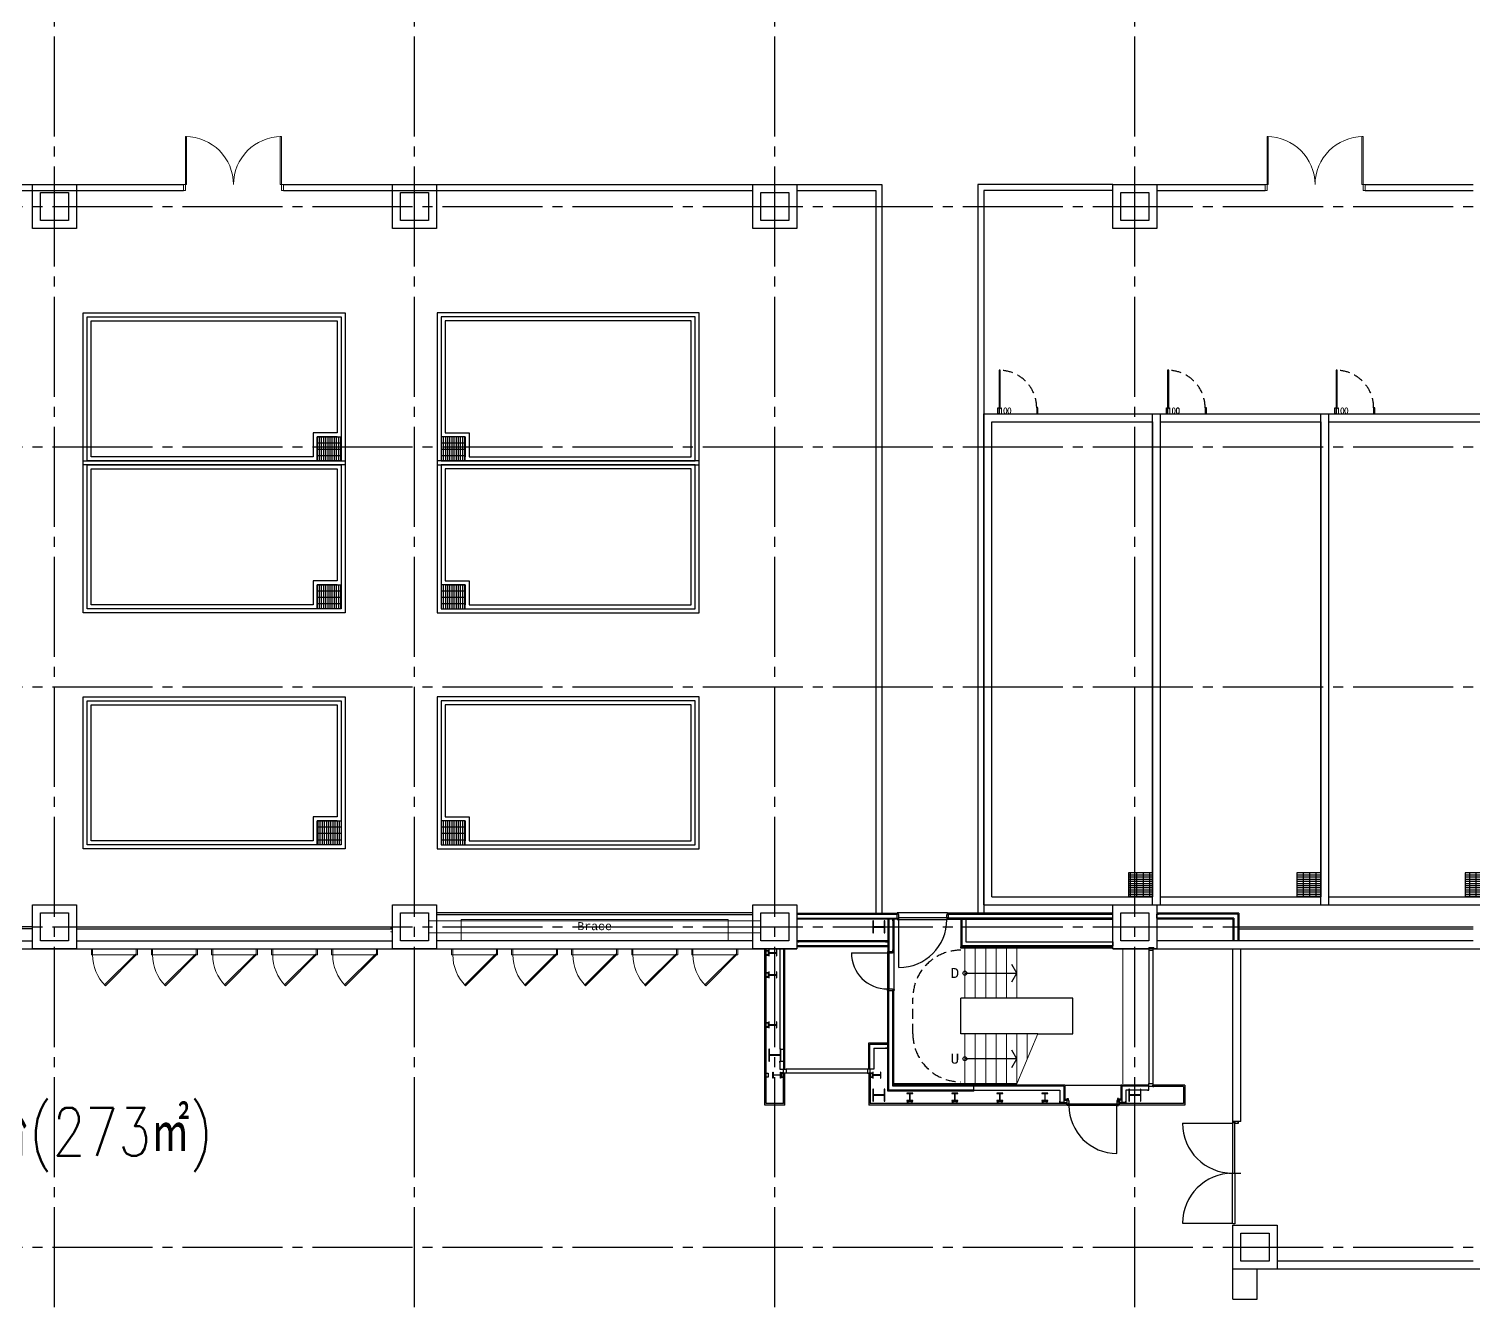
# Model space of a CAD drawing. Header units: millimetres. Extents: x -8103 to 195597, y 6477 to 112111.
# Drawn here: x 17096 to 20705, y 10600 to 13794 of the extents above; entities that cross this region are included whole.
import ezdxf
from ezdxf.enums import TextEntityAlignment as Align

# ---------------------------------------------------------------- set-up
doc = ezdxf.new("R2010")
doc.units = ezdxf.units.MM
doc.header["$LTSCALE"] = 100
for name, pattern in [('X-N-FAB-L10$0$COL-CEN-LIN', [3.25, 2.5, -0.25, 0.25, -0.25]), ('X-N-FAB-L10$0$DE-MMTN-F2-Z-000-P-CHEM-L10_0730$0$HIDDEN', [0.375, 0.25, -0.125]), ('X-N-FAB-L10$0$HIDDEN', [0.375, 0.25, -0.125])]:
    doc.linetypes.add(name, pattern=pattern)
for name, color, linetype in [('0-XREF', 7, 'Continuous'), ('X-N-FAB-L10$0$08', 8, 'Continuous'), ('X-N-FAB-L10$0$12', 8, 'Continuous'), ('X-N-FAB-L10$0$200K新增範圍', 8, 'Continuous'), ('X-N-FAB-L10$0$A-WALL-IN', 8, 'Continuous'), ('X-N-FAB-L10$0$BEAM', 8, 'Continuous'), ('X-N-FAB-L10$0$BLOCK', 8, 'Continuous'), ('X-N-FAB-L10$0$CCL', 8, 'X-N-FAB-L10$0$COL-CEN-LIN'), ('X-N-FAB-L10$0$COL', 8, 'Continuous'), ('X-N-FAB-L10$0$COL-S', 8, 'Continuous'), ('X-N-FAB-L10$0$DE-MMTN-F2-Z-000-P-CHEM-L10_0730$0$DOOR', 8, 'Continuous'), ('X-N-FAB-L10$0$DE-MMTN-F2-Z-000-P-CHEM-L10_0730$0$WCCS EQ', 8, 'Continuous'), ('X-N-FAB-L10$0$DOOR', 8, 'Continuous'), ('X-N-FAB-L10$0$HID', 8, 'X-N-FAB-L10$0$HIDDEN'), ('X-N-FAB-L10$0$HR', 8, 'Continuous'), ('X-N-FAB-L10$0$TXT-CODE', 8, 'Continuous'), ('X-N-FAB-L10$0$WALL-P', 8, 'Continuous'), ('X-N-FAB-L10$0$WALL-RC', 8, 'Continuous')]:
    doc.layers.add(name, color=color, linetype=linetype)
doc.layers.add('X-N-FAB-L10$0$ARC', color=8, linetype='Continuous', lineweight=0)
doc.layers.add('X-N-FAB-L10$0$DE-MMTN-F2-Z-000-P-CHEM-L10_0730$0$0', color=8, linetype='Continuous', lineweight=0)
doc.styles.add('X-N-FAB-L10$0$ATS', font='monotxt.shx', dxfattribs={"bigfont": 'BIGFONT.shx'})
doc.styles.add('X-N-FAB-L10$0$CHINA', font='simplex.shx', dxfattribs={"width": 0.75, "bigfont": 'chineset.shx'})
doc.styles.add('X-N-FAB-L10$0$DE-MMTN-F2-Z-000-P-CHEM-L10_0730$0$CHINA', font='simplex.shx', dxfattribs={"width": 0.75})
doc.dimstyles.new('X-N-FAB-L10$0$DE-MMTN-F2-Z-000-P-CHEM-L10_0730$0$0-Defpoint', dxfattribs={"dimtxt": 15, "dimasz": 0.5, "dimexe": 0.5, "dimexo": 0.5, "dimgap": 0.5, "dimtad": 1, "dimdsep": 46, "dimtxsty": 'X-N-FAB-L10$0$DE-MMTN-F2-Z-000-P-CHEM-L10_0730$0$CHINA', "dimblk": 'X-N-FAB-L10$0$DE-MMTN-F2-Z-000-P-CHEM-L10_0730$0$_None', "dimcen": 10, "dimclrd": 256, "dimclre": 256, "dimclrt": 256, "dimadec": 0, "dimazin": 0, "dimtfac": 1, "dimtix": 1, "dimtmove": 2, "dimatfit": 3, "dimldrblk": 'X-N-FAB-L10$0$DE-MMTN-F2-Z-000-P-CHEM-L10_0730$0$_None', "dimfxl": 0.5, "dimtolj": 1, "dimtzin": 0, "dimarcsym": 0})

# ---------------------------------------------------------------- blocks, each defined once
blk = doc.blocks.new('*U87')
at = {"layer": 'X-N-FAB-L10$0$COL', "ltscale": 0.1}
blk.add_lwpolyline([(0, 0), (110, 0), (110, -110), (0, -110)], close=True, dxfattribs=at)
blk = doc.blocks.new('X-N-FAB-L10$0$A$C467ba2ca')
at = {"layer": 'X-N-FAB-L10$0$CCL'}
for p, q in [((-9850, 0), (-9850, 9160)), ((-8950, 0), (-8950, 9160)), ((-8050, 0), (-8050, 9160)), ((-7150, 0), (-7150, 9160)), ((-27730, 2750), (360, 2750)), ((-27730, 2150), (360, 2150)), ((-27730, 1550), (360, 1550)), ((-27730, 950), (360, 950)), ((-27730, 150), (360, 150))]:
    blk.add_line(p, q, dxfattribs=at)
at = {"layer": 'X-N-FAB-L10$0$COL-S'}
for points in [[(-9885, 2785), (-9815, 2785), (-9815, 2715), (-9885, 2715)], [(-8985, 2785), (-8915, 2785), (-8915, 2715), (-8985, 2715)], [(-8085, 2785), (-8015, 2785), (-8015, 2715), (-8085, 2715)], [(-7185, 2785), (-7115, 2785), (-7115, 2715), (-7185, 2715)], [(-9885, 985), (-9815, 985), (-9815, 915), (-9885, 915)], [(-8985, 985), (-8915, 985), (-8915, 915), (-8985, 915)], [(-8085, 985), (-8015, 985), (-8015, 915), (-8085, 915)], [(-7185, 985), (-7115, 985), (-7115, 915), (-7185, 915)], [(-6885, 185), (-6815, 185), (-6815, 115), (-6885, 115)]]:
    blk.add_lwpolyline(points, close=True, dxfattribs=at)
at = {"layer": 'X-N-FAB-L10$0$BEAM'}
for p in [(-9905, 2805), (-9005, 2805), (-8105, 2805), (-7205, 2805), (-9905, 1005), (-9005, 1005), (-8105, 1005), (-7205, 1005), (-6905, 205)]:
    blk.add_blockref('*U87', p, dxfattribs=at)
blk = doc.blocks.new('X-N-FAB-L10$0$A$C5b9bb6f0')
at = {"layer": 'X-N-FAB-L10$0$12'}
for p, q in [((22104.1, 2598.5), (22234.1, 2598.5)), ((22234.1, 2384.5), (22104.1, 2384.5))]:
    blk.add_line(p, q, dxfattribs=at)
for points in [[(22221.6, 2576.9), (22234.1, 2598.5), (22221.6, 2620.2)], [(22221.6, 2362.9), (22234.1, 2384.5), (22221.6, 2406.2)]]:
    blk.add_lwpolyline(points, dxfattribs=at)
for centre in [(22104.1, 2598.5), (22104.1, 2384.5)]:
    blk.add_circle(centre, 5, dxfattribs=at)
at = {"layer": 'X-N-FAB-L10$0$ARC'}
for p, q in [((22104.1, 2536), (22104.1, 2661)), ((22130.1, 2536), (22130.1, 2661)), ((22156.1, 2536), (22156.1, 2661)), ((22182.1, 2536), (22182.1, 2661)), ((22208.1, 2536), (22208.1, 2661)), ((22234.1, 2536), (22234.1, 2661)), ((22499.1, 2322), (22499.1, 2661)), ((22574.1, 2659), (22574.1, 2662.5)), ((22576.1, 2659), (22576.1, 2662.5)), ((22104.1, 2447), (22104.1, 2322)), ((22130.1, 2447), (22130.1, 2322)), ((22156.1, 2447), (22156.1, 2322)), ((22182.1, 2447), (22182.1, 2322)), ((22208.1, 2447), (22208.1, 2322)), ((22234.1, 2322), (22286.1, 2447)), ((22234.1, 2447), (22234.1, 2322)), ((22260.1, 2447), (22260.1, 2384.5)), ((22358.6, 2269), (22358.6, 2272.5))]:
    blk.add_line(p, q, dxfattribs=at)
for points in [[(21688.1, 2745.1), (21688.1, 2746.1), (21684.1, 2746.1), (21684.1, 2736.1), (21688.1, 2736.1), (21688.1, 2737.1)], [(20670.1, 2702.8), (20670.1, 2701.8), (20674.1, 2701.8), (20674.1, 2711.8), (20670.1, 2711.8), (20670.1, 2710.8)], [(21512.6, 2679), (21512.6, 2732.5), (20845.6, 2732.5), (20845.6, 2679)], [(21688.1, 2675.5), (21688.1, 2676.5), (21684.1, 2676.5), (21684.1, 2666.5), (21688.1, 2666.5), (21688.1, 2667.5)], [(22777.6, 2683), (22776.6, 2683), (22776.6, 2679), (22786.6, 2679), (22786.6, 2683), (22785.6, 2683)], [(22576.1, 2660.5), (22574.1, 2662.5), (22576.1, 2662.5), (22576.1, 2660.5), (22574.1, 2660.5), (22574.1, 2662.5)]]:
    blk.add_lwpolyline(points, dxfattribs=at)
for points in [[(20764.1, 2699), (21594.1, 2699), (21594.1, 2729), (20764.1, 2729)], [(22564.1, 2655.5), (22574.1, 2655.5), (22574.1, 2662.5), (22564.1, 2662.5)]]:
    blk.add_lwpolyline(points, close=True, dxfattribs=at)
blk.add_lwpolyline([(22576.1, 2659), (22576.1, 2660.5), (22574.1, 2660.5), (22574.1, 2659, -0.294457)], format="xyb", close=True, dxfattribs=at)
at = {"layer": 'X-N-FAB-L10$0$DOOR'}
for p, q in [((22060.6, 2749.6), (21937.6, 2749.6)), ((21939.1, 2612.6), (21939.1, 2732.6)), ((21820.6, 2649), (21910.6, 2649)), ((21927.6, 2557.5), (21927.6, 2650.5)), ((22354.1, 2319), (22494.1, 2319)), ((22358.6, 2284), (22358.6, 2269)), ((22484.1, 2148), (22484.1, 2268))]:
    blk.add_line(p, q, dxfattribs=at)
for points in [[(21935.1, 2748.6), (21935.1, 2747.4), (21934.1, 2747.4), (21934.1, 2748.6, 0.780046)], [(22063.1, 2748.6), (22063.1, 2747.4), (22064.1, 2747.4), (22064.1, 2748.6, -0.780046)], [(22360.1, 2269), (22360.1, 2270.5), (22358.6, 2270.5), (22358.6, 2269, -0.433794)]]:
    blk.add_lwpolyline(points, format="xyb", close=True, dxfattribs=at)
for points in [[(21935.1, 2735.1), (21935.1, 2732.6), (21937.6, 2732.6), (21937.6, 2737.1), (21939.1, 2737.1), (21939.1, 2745.1), (21937.6, 2745.1), (21937.6, 2749.6), (21935.1, 2749.6), (21935.1, 2747.1)], [(22063.1, 2735.1), (22063.1, 2732.6), (22060.6, 2732.6), (22060.6, 2737.1), (22059.1, 2737.1), (22059.1, 2745.1), (22060.6, 2745.1), (22060.6, 2749.6), (22063.1, 2749.6), (22063.1, 2747.1)], [(21913.1, 2653), (21910.6, 2653), (21910.6, 2650.5), (21915.1, 2650.5), (21915.1, 2649), (21923.1, 2649), (21923.1, 2650.5), (21927.6, 2650.5), (21927.6, 2653), (21925.1, 2653)], [(21913.1, 2555), (21910.6, 2555), (21910.6, 2557.5), (21915.1, 2557.5), (21915.1, 2559), (21923.1, 2559), (21923.1, 2557.5), (21927.6, 2557.5), (21927.6, 2555), (21925.1, 2555)], [(22360.1, 2282.5), (22360.1, 2285), (22362.6, 2285), (22362.6, 2280.5), (22364.1, 2280.5), (22364.1, 2272.5), (22362.6, 2272.5), (22362.6, 2268), (22360.1, 2268), (22360.1, 2270.5)], [(22488.1, 2282.5), (22488.1, 2285), (22485.6, 2285), (22485.6, 2280.5), (22484.1, 2280.5), (22484.1, 2272.5), (22485.6, 2272.5), (22485.6, 2268), (22488.1, 2268), (22488.1, 2270.5)], [(22360.1, 2270.5), (22358.6, 2272.5), (22360.1, 2272.5), (22360.1, 2270.5), (22358.6, 2270.5), (22358.6, 2272.5)]]:
    blk.add_lwpolyline(points, dxfattribs=at)
for points in [[(21938.1, 2732.6), (22060.1, 2732.6), (22060.1, 2736.6), (21938.1, 2736.6)], [(21910.6, 2650), (21910.6, 2558), (21914.6, 2558), (21914.6, 2650)], [(22485.1, 2268), (22363.1, 2268), (22363.1, 2272), (22485.1, 2272)]]:
    blk.add_lwpolyline(points, close=True, dxfattribs=at)
for centre, radius, start, end in [((21939.1, 2732.6), 120, 270, 0), ((21910.6, 2649), 90, 180, 270), ((22484.1, 2268), 120, 180, 270)]:
    blk.add_arc(centre, radius, start, end, dxfattribs=at)
at = {"layer": 'X-N-FAB-L10$0$HID'}
blk.add_lwpolyline([(22094.1, 2327, -0.414214), (21974.1, 2447), (21974.1, 2536, -0.414214), (22094.1, 2656)], format="xyb", dxfattribs=at)
at = {"layer": 'X-N-FAB-L10$0$HR'}
for p, q in [((22244.1, 2536), (22094.1, 2536)), ((22094.1, 2447), (22094.1, 2536)), ((22374.1, 2536), (22244.1, 2536)), ((22374.1, 2447), (22374.1, 2536)), ((22286.1, 2447), (22094.1, 2447)), ((22286.1, 2447), (22374.1, 2447))]:
    blk.add_line(p, q, dxfattribs=at)
at = {"layer": 'X-N-FAB-L10$0$WALL-P'}
for p, q in [((21574.1, 2749), (20784.1, 2749)), ((21574.1, 2744), (20784.1, 2744)), ((21684.1, 2748.6), (21935.1, 2748.6)), ((21684.1, 2746.1), (21935.1, 2746.1)), ((22474.1, 2748.6), (22063.1, 2748.6)), ((22063.1, 2746.1), (22474.1, 2746.1)), ((22789.1, 2748.6), (22584.1, 2748.6)), ((22786.6, 2746.1), (22584.1, 2746.1)), ((22786.6, 2746.1), (22786.6, 2679)), ((22789.1, 2748.6), (22789.1, 2679)), ((19774.1, 2714), (18984.1, 2714)), ((19774.1, 2709), (18984.1, 2709)), ((19884.1, 2714), (20674.1, 2714)), ((19884.1, 2709), (20674.1, 2709)), ((21684.1, 2736.1), (21935.1, 2736.1)), ((21935.1, 2733.6), (21684.1, 2733.6)), ((21911.6, 2733.6), (21911.6, 2653)), ((21914.1, 2733.6), (21914.1, 2653)), ((21924.1, 2733.6), (21924.1, 2653)), ((21926.6, 2733.6), (21926.6, 2653)), ((22474.1, 2736.1), (22063.1, 2736.1)), ((22063.1, 2733.6), (22474.1, 2733.6)), ((22094.1, 2733.6), (22094.1, 2664)), ((22096.6, 2733.6), (22096.6, 2666.5)), ((22106.6, 2733.6), (22106.6, 2676.5)), ((22776.6, 2736.1), (22584.1, 2736.1)), ((22774.1, 2733.6), (22584.1, 2733.6)), ((22774.1, 2733.6), (22774.1, 2679)), ((22776.6, 2736.1), (22776.6, 2679)), ((22789.1, 2714), (23374.1, 2714)), ((22789.1, 2709), (23374.1, 2709)), ((21911.6, 2679), (21684.1, 2679)), ((21911.6, 2676.5), (21684.1, 2676.5)), ((22106.6, 2676.5), (22474.1, 2676.5)), ((21604.1, 2269), (21604.1, 2659)), ((21607.6, 2272.5), (21607.6, 2659)), ((21641.6, 2659), (21641.6, 2409)), ((21651.6, 2359), (21651.6, 2659)), ((21654.1, 2359), (21654.1, 2659)), ((21911.6, 2666.5), (21684.1, 2666.5)), ((21911.6, 2664), (21684.1, 2664)), ((22474.1, 2664), (22094.1, 2664)), ((22094.1, 2661), (22094.1, 2664)), ((22474.1, 2661), (22094.1, 2661)), ((22474.1, 2666.5), (22096.6, 2666.5)), ((22564.1, 2660.5), (22564.1, 2322.5)), ((22574.1, 2660.5), (22574.1, 2322.5)), ((21911.6, 2304), (21911.6, 2555)), ((21914.1, 2306.5), (21914.1, 2555)), ((21924.1, 2316.5), (21924.1, 2555)), ((21926.6, 2319), (21926.6, 2555)), ((21864.1, 2424), (21911.6, 2424)), ((21864.1, 2359), (21864.1, 2424)), ((21866.6, 2421.5), (21911.6, 2421.5)), ((21866.6, 2359), (21866.6, 2421.5)), ((21876.6, 2411.5), (21911.6, 2411.5)), ((21876.6, 2411.5), (21876.6, 2359)), ((21641.6, 2379), (21641.6, 2359)), ((21654.1, 2349), (21650.6, 2349)), ((21654.1, 2347), (21650.6, 2347)), ((21650.6, 2272.5), (21650.6, 2347)), ((21654.1, 2269), (21654.1, 2347)), ((21860.6, 2359), (21657.6, 2359)), ((21860.6, 2349), (21657.6, 2349)), ((21864.1, 2349), (21867.6, 2349)), ((21864.1, 2347), (21864.1, 2269)), ((21864.1, 2347), (21867.6, 2347)), ((21867.6, 2347), (21867.6, 2272.5)), ((22351.6, 2316.5), (21924.1, 2316.5)), ((22234.1, 2322), (21926.6, 2322)), ((22354.1, 2319), (21926.6, 2319)), ((22126.6, 2304), (22126.6, 2319)), ((22351.6, 2316.5), (22351.6, 2275)), ((22354.1, 2319), (22354.1, 2284)), ((22564.1, 2319), (22494.1, 2319)), ((22494.1, 2319), (22494.1, 2284)), ((22564.1, 2316.5), (22496.6, 2316.5)), ((22496.6, 2316.5), (22496.6, 2275)), ((22574.1, 2319), (22574.1, 2315.5)), ((22576.1, 2319), (22576.1, 2315.5)), ((22654.1, 2319), (22576.1, 2319)), ((22650.6, 2315.5), (22576.1, 2315.5)), ((22650.6, 2315.5), (22650.6, 2272.5)), ((22654.1, 2319), (22654.1, 2269)), ((22126.6, 2304), (21911.6, 2304)), ((22126.6, 2306.5), (21914.1, 2306.5)), ((22126.6, 2306.5), (22341.6, 2306.5)), ((22341.6, 2306.5), (22341.6, 2275)), ((22341.6, 2275), (22360.1, 2275)), ((22351.6, 2281.5), (22360.1, 2281.5)), ((22354.1, 2284), (22354.1, 2306)), ((22354.1, 2284), (22358.6, 2284)), ((22354.1, 2284), (22360.1, 2284)), ((22494.1, 2284), (22488.1, 2284)), ((22496.6, 2281.5), (22488.1, 2281.5)), ((22506.6, 2275), (22488.1, 2275)), ((22489.6, 2284), (22489.6, 2269)), ((22494.1, 2284), (22489.6, 2284)), ((22564.1, 2306.5), (22506.6, 2306.5)), ((22506.6, 2306.5), (22506.6, 2275)), ((21654.1, 2269), (21604.1, 2269)), ((21650.6, 2272.5), (21607.6, 2272.5)), ((22358.6, 2269), (21864.1, 2269)), ((22358.6, 2272.5), (21867.6, 2272.5)), ((22650.6, 2272.5), (22489.6, 2272.5)), ((22489.6, 2269), (22489.6, 2272.5)), ((22654.1, 2269), (22489.6, 2269))]:
    blk.add_line(p, q, dxfattribs=at)
for points in [[(21931.1, 2737.1), (21931.1, 2736.1), (21935.1, 2736.1), (21935.1, 2746.1), (21931.1, 2746.1), (21931.1, 2745.1)], [(22067.1, 2737.1), (22067.1, 2736.1), (22063.1, 2736.1), (22063.1, 2746.1), (22067.1, 2746.1), (22067.1, 2745.1)], [(22470.1, 2737.1), (22470.1, 2736.1), (22474.1, 2736.1), (22474.1, 2746.1), (22470.1, 2746.1), (22470.1, 2745.1)], [(22588.1, 2737.1), (22588.1, 2736.1), (22584.1, 2736.1), (22584.1, 2746.1), (22588.1, 2746.1), (22588.1, 2745.1)], [(21923.1, 2729.6), (21924.1, 2729.6), (21924.1, 2733.6), (21914.1, 2733.6), (21914.1, 2729.6), (21915.1, 2729.6)], [(22097.6, 2729.6), (22096.6, 2729.6), (22096.6, 2733.6), (22106.6, 2733.6), (22106.6, 2729.6), (22105.6, 2729.6)], [(21907.6, 2675.5), (21907.6, 2676.5), (21911.6, 2676.5), (21911.6, 2666.5), (21907.6, 2666.5), (21907.6, 2667.5)], [(22470.1, 2675.5), (22470.1, 2676.5), (22474.1, 2676.5), (22474.1, 2666.5), (22470.1, 2666.5), (22470.1, 2667.5)], [(21915.1, 2657), (21914.1, 2657), (21914.1, 2653), (21924.1, 2653), (21924.1, 2657), (21923.1, 2657)], [(21915.1, 2551), (21914.1, 2551), (21914.1, 2555), (21924.1, 2555), (21924.1, 2551), (21923.1, 2551)], [(21907.6, 2420.5), (21907.6, 2421.5), (21911.6, 2421.5), (21911.6, 2411.5), (21907.6, 2411.5), (21907.6, 2412.5)], [(21642.6, 2413), (21641.6, 2413), (21641.6, 2409), (21651.6, 2409), (21651.6, 2413), (21650.6, 2413)], [(21642.6, 2375), (21641.6, 2375), (21641.6, 2379), (21651.6, 2379), (21651.6, 2375), (21650.6, 2375)], [(21642.6, 2363), (21641.6, 2363), (21641.6, 2359), (21651.6, 2359), (21651.6, 2363), (21650.6, 2363)], [(21652.6, 2347), (21650.6, 2349), (21650.6, 2347), (21652.6, 2347), (21652.6, 2349), (21650.6, 2349)], [(21865.6, 2347), (21867.6, 2349), (21867.6, 2347), (21865.6, 2347), (21865.6, 2349), (21867.6, 2349)], [(21875.6, 2363), (21876.6, 2363), (21876.6, 2359), (21866.6, 2359), (21866.6, 2363), (21867.6, 2363)], [(22122.6, 2307.5), (22122.6, 2306.5), (22126.6, 2306.5), (22126.6, 2316.5), (22122.6, 2316.5), (22122.6, 2315.5)], [(22560.1, 2307.5), (22560.1, 2306.5), (22564.1, 2306.5), (22564.1, 2316.5), (22560.1, 2316.5), (22560.1, 2315.5)], [(22576.1, 2317.5), (22574.1, 2315.5), (22576.1, 2315.5), (22576.1, 2317.5), (22574.1, 2317.5), (22574.1, 2315.5)], [(22350.6, 2279), (22351.6, 2279), (22351.6, 2275), (22341.6, 2275), (22341.6, 2279), (22342.6, 2279)], [(22356.1, 2276), (22356.1, 2275), (22360.1, 2275), (22360.1, 2281.5), (22356.1, 2281.5), (22356.1, 2280.5)], [(22492.1, 2276), (22492.1, 2275), (22488.1, 2275), (22488.1, 2281.5), (22492.1, 2281.5), (22492.1, 2280.5)], [(22497.6, 2279), (22496.6, 2279), (22496.6, 2275), (22506.6, 2275), (22506.6, 2279), (22505.6, 2279)], [(22488.1, 2270.5), (22489.6, 2272.5), (22488.1, 2272.5), (22488.1, 2270.5), (22489.6, 2270.5), (22489.6, 2272.5)]]:
    blk.add_lwpolyline(points, dxfattribs=at)
for points in [[(21904.1, 2699), (21904.1, 2729), (21902.6, 2729), (21902.6, 2714.5), (21875.6, 2714.5), (21875.6, 2729), (21874.1, 2729), (21874.1, 2699), (21875.6, 2699), (21875.6, 2713.5), (21902.6, 2713.5), (21902.6, 2699)], [(21604.1, 2659), (21604.1, 2657), (21607.6, 2657), (21607.6, 2659)], [(21612.6, 2654), (21612.6, 2644), (21607.6, 2644), (21607.6, 2654)], [(21609.1, 2654.6), (21614.1, 2654.6), (21614.1, 2649.6), (21613.5, 2649.6), (21613.5, 2654), (21609.1, 2654)], [(21609.1, 2643.4), (21614.1, 2643.4), (21614.1, 2648.4), (21613.5, 2648.4), (21613.5, 2644), (21609.1, 2644)], [(21614.1, 2656.5), (21614.1, 2641.5), (21615, 2641.5), (21615, 2648.7), (21633.2, 2648.7), (21633.2, 2641.5), (21634.1, 2641.5), (21634.1, 2656.5), (21633.2, 2656.5), (21633.2, 2649.3), (21615, 2649.3), (21615, 2656.5)], [(21612.6, 2599), (21612.6, 2589), (21607.6, 2589), (21607.6, 2599)], [(21609.1, 2599.6), (21614.1, 2599.6), (21614.1, 2594.6), (21613.5, 2594.6), (21613.5, 2599), (21609.1, 2599)], [(21614.1, 2601.5), (21614.1, 2586.5), (21615, 2586.5), (21615, 2593.7), (21633.2, 2593.7), (21633.2, 2586.5), (21634.1, 2586.5), (21634.1, 2601.5), (21633.2, 2601.5), (21633.2, 2594.3), (21615, 2594.3), (21615, 2601.5)], [(21609.1, 2588.4), (21614.1, 2588.4), (21614.1, 2593.4), (21613.5, 2593.4), (21613.5, 2589), (21609.1, 2589)], [(21612.6, 2474), (21612.6, 2464), (21607.6, 2464), (21607.6, 2474)], [(21609.1, 2474.6), (21614.1, 2474.6), (21614.1, 2469.6), (21613.5, 2469.6), (21613.5, 2474), (21609.1, 2474)], [(21609.1, 2463.4), (21614.1, 2463.4), (21614.1, 2468.4), (21613.5, 2468.4), (21613.5, 2464), (21609.1, 2464)], [(21614.1, 2476.5), (21614.1, 2461.5), (21615, 2461.5), (21615, 2468.7), (21633.2, 2468.7), (21633.2, 2461.5), (21634.1, 2461.5), (21634.1, 2476.5), (21633.2, 2476.5), (21633.2, 2469.3), (21615, 2469.3), (21615, 2476.5)], [(21644.1, 2379), (21644.1, 2409), (21642.6, 2409), (21642.6, 2394.5), (21615.6, 2394.5), (21615.6, 2409), (21614.1, 2409), (21614.1, 2379), (21615.6, 2379), (21615.6, 2393.5), (21642.6, 2393.5), (21642.6, 2379)], [(21612.6, 2349), (21612.6, 2339), (21607.6, 2339), (21607.6, 2349)], [(21644.1, 2351.5), (21644.1, 2336.5), (21643.2, 2336.5), (21643.2, 2343.7), (21625, 2343.7), (21625, 2336.5), (21624.1, 2336.5), (21624.1, 2351.5), (21625, 2351.5), (21625, 2344.3), (21643.2, 2344.3), (21643.2, 2351.5)], [(21649.1, 2349.6), (21644.1, 2349.6), (21644.1, 2344.6), (21644.7, 2344.6), (21644.7, 2349), (21649.1, 2349)], [(21645.6, 2349), (21645.6, 2339), (21650.6, 2339), (21650.6, 2349)], [(21657.6, 2359), (21657.6, 2349), (21650.6, 2349), (21650.6, 2359)], [(21860.6, 2359), (21860.6, 2349), (21867.6, 2349), (21867.6, 2359)], [(21872.6, 2349), (21872.6, 2339), (21867.6, 2339), (21867.6, 2349)], [(21869.1, 2349.6), (21874.1, 2349.6), (21874.1, 2344.6), (21873.5, 2344.6), (21873.5, 2349), (21869.1, 2349)], [(21874.1, 2351.5), (21874.1, 2336.5), (21875, 2336.5), (21875, 2343.7), (21893.2, 2343.7), (21893.2, 2336.5), (21894.1, 2336.5), (21894.1, 2351.5), (21893.2, 2351.5), (21893.2, 2344.3), (21875, 2344.3), (21875, 2351.5)], [(21649.1, 2338.4), (21644.1, 2338.4), (21644.1, 2343.4), (21644.7, 2343.4), (21644.7, 2339), (21649.1, 2339)], [(21869.1, 2338.4), (21874.1, 2338.4), (21874.1, 2343.4), (21873.5, 2343.4), (21873.5, 2339), (21869.1, 2339)], [(22564.1, 2322.5), (22574.1, 2322.5), (22574.1, 2315.5), (22564.1, 2315.5)], [(21904.1, 2279), (21904.1, 2309), (21902.6, 2309), (21902.6, 2294.5), (21875.6, 2294.5), (21875.6, 2309), (21874.1, 2309), (21874.1, 2279), (21875.6, 2279), (21875.6, 2293.5), (21902.6, 2293.5), (21902.6, 2279)], [(21959.1, 2279), (21974.1, 2279), (21974.1, 2279.9), (21966.9, 2279.9), (21966.9, 2298.1), (21974.1, 2298.1), (21974.1, 2299), (21959.1, 2299), (21959.1, 2298.1), (21966.3, 2298.1), (21966.3, 2279.9), (21959.1, 2279.9)], [(21961, 2274), (21961, 2279), (21966, 2279), (21966, 2278.4), (21961.6, 2278.4), (21961.6, 2274)], [(21961.6, 2277.5), (21971.6, 2277.5), (21971.6, 2272.5), (21961.6, 2272.5)], [(21972.2, 2274), (21972.2, 2279), (21967.2, 2279), (21967.2, 2278.4), (21971.6, 2278.4), (21971.6, 2274)], [(22071.6, 2279), (22086.6, 2279), (22086.6, 2279.9), (22079.4, 2279.9), (22079.4, 2298.1), (22086.6, 2298.1), (22086.6, 2299), (22071.6, 2299), (22071.6, 2298.1), (22078.8, 2298.1), (22078.8, 2279.9), (22071.6, 2279.9)], [(22073.5, 2274), (22073.5, 2279), (22078.5, 2279), (22078.5, 2278.4), (22074.1, 2278.4), (22074.1, 2274)], [(22074.1, 2277.5), (22084.1, 2277.5), (22084.1, 2272.5), (22074.1, 2272.5)], [(22084.7, 2274), (22084.7, 2279), (22079.7, 2279), (22079.7, 2278.4), (22084.1, 2278.4), (22084.1, 2274)], [(22184.1, 2279), (22199.1, 2279), (22199.1, 2279.9), (22191.9, 2279.9), (22191.9, 2298.1), (22199.1, 2298.1), (22199.1, 2299), (22184.1, 2299), (22184.1, 2298.1), (22191.3, 2298.1), (22191.3, 2279.9), (22184.1, 2279.9)], [(22186, 2274), (22186, 2279), (22191, 2279), (22191, 2278.4), (22186.6, 2278.4), (22186.6, 2274)], [(22186.6, 2277.5), (22196.6, 2277.5), (22196.6, 2272.5), (22186.6, 2272.5)], [(22197.2, 2274), (22197.2, 2279), (22192.2, 2279), (22192.2, 2278.4), (22196.6, 2278.4), (22196.6, 2274)], [(22296.6, 2279), (22311.6, 2279), (22311.6, 2279.9), (22304.4, 2279.9), (22304.4, 2298.1), (22311.6, 2298.1), (22311.6, 2299), (22296.6, 2299), (22296.6, 2298.1), (22303.8, 2298.1), (22303.8, 2279.9), (22296.6, 2279.9)], [(22298.5, 2274), (22298.5, 2279), (22303.5, 2279), (22303.5, 2278.4), (22299.1, 2278.4), (22299.1, 2274)], [(22299.1, 2277.5), (22309.1, 2277.5), (22309.1, 2272.5), (22299.1, 2272.5)], [(22309.7, 2274), (22309.7, 2279), (22304.7, 2279), (22304.7, 2278.4), (22309.1, 2278.4), (22309.1, 2274)], [(22544.1, 2279), (22544.1, 2309), (22542.6, 2309), (22542.6, 2294.5), (22515.6, 2294.5), (22515.6, 2309), (22514.1, 2309), (22514.1, 2279), (22515.6, 2279), (22515.6, 2293.5), (22542.6, 2293.5), (22542.6, 2279)]]:
    blk.add_lwpolyline(points, close=True, dxfattribs=at)
for points in [[(21654.1, 2347), (21652.6, 2347), (21652.6, 2349), (21654.1, 2349, 0.294457)], [(21864.1, 2347), (21865.6, 2347), (21865.6, 2349), (21864.1, 2349, -0.294457)], [(22576.1, 2319), (22576.1, 2317.5), (22574.1, 2317.5), (22574.1, 2319, 0.294457)], [(22488.1, 2269), (22488.1, 2270.5), (22489.6, 2270.5), (22489.6, 2269, 0.433794)]]:
    blk.add_lwpolyline(points, format="xyb", close=True, dxfattribs=at)
at = {"layer": 'X-N-FAB-L10$0$WALL-RC'}
for p, q in [((18984.1, 2679), (19774.1, 2679)), ((19884.1, 2679), (20674.1, 2679)), ((21574.1, 2679), (20784.1, 2679)), ((23374.1, 2679), (22584.1, 2679)), ((17074.1, 2659), (21684.1, 2659)), ((22474.1, 2659), (25284.1, 2659))]:
    blk.add_line(p, q, dxfattribs=at)
at = {"layer": 'X-N-FAB-L10$0$ARC', "style": 'X-N-FAB-L10$0$ATS'}
for s, height, p in [('Brace', 20, (21179.1, 2716)), ('D', 25, (22079.1, 2599)), ('U', 25, (22079.1, 2385))]:
    blk.add_text(s, height=height, dxfattribs=at).set_placement(p, align=Align.MIDDLE_CENTER)
blk = doc.blocks.new('X-N-FAB-L10$0$DE-MMTN-F2-Z-000-P-CHEM-L10_0730$0$AP6BxFa-10$0$AP6AxFa-10$0$$PDS002515O08VG08C00008C10')
at = {"layer": 'X-N-FAB-L10$0$DE-MMTN-F2-Z-000-P-CHEM-L10_0730$0$0', "color": 0, "linetype": 'Continuous'}
for p, q in [((-22.6, 84.6), (-24.7, 82.5)), ((-24.7, 82.5), (52.4, 5.4)), ((54.5, 7.5), (-22.6, 84.6)), ((-57.5, 7.5), (-54.5, 7.5)), ((-57.5, 7.5), (-57.5, -7.5)), ((-54.5, 7.5), (-54.5, -7.5)), ((54.5, 7.5), (-54.5, 7.5)), ((52.4, 5.4), (54.5, 7.5)), ((57.5, 7.5), (54.5, 7.5)), ((54.5, 7.5), (54.5, -7.5)), ((57.5, 7.5), (57.5, -7.5)), ((-54.5, -7.5), (-57.5, -7.5)), ((-54.5, -7.5), (54.5, -7.5)), ((54.5, -7.5), (57.5, -7.5))]:
    blk.add_line(p, q, dxfattribs=at)
blk.add_arc((54.5, 7.5), 109, 135, 180, dxfattribs=at)
blk = doc.blocks.new('*D153')
at = {"lineweight": -2, "transparency": 16777216}
blk.add_line((0, 0), (100, 0), dxfattribs=at)
at = {"color": 0, "transparency": 16777216}
for p in [(0, 0), (100, 0), (100, 0)]:
    blk.add_point(p, dxfattribs=at)
at = {"transparency": 16777216, "insert": (18.5, 8), "char_height": 15, "attachment_point": 5, "style": 'X-N-FAB-L10$0$DE-MMTN-F2-Z-000-P-CHEM-L10_0730$0$CHINA'}
blk.add_mtext('\\A1;100', dxfattribs=at)
blk = doc.blocks.new('X-N-FAB-L10$0$DE-MMTN-F2-Z-000-P-CHEM-L10_0730$0$_None')
blk = doc.blocks.new('X-N-FAB-L10$0$A$Cf42b12f3')
at = {"layer": 'X-N-FAB-L10$0$DOOR', "lineweight": 0}
for p, q in [((0, 120), (0, 135)), ((0, 135), (5, 135)), ((5, 120), (0, 120)), ((5, 135), (5, 120)), ((5, 0), (5, 120)), ((5, 120), (8, 120)), ((8, 120), (8, 0)), ((242, 120), (242, 0)), ((245, 120), (242, 120)), ((250, 135), (245, 135)), ((245, 135), (245, 120)), ((245, 0), (245, 120)), ((245, 120), (250, 120)), ((250, 120), (250, 135)), ((8, 0), (5, 0)), ((242, 0), (245, 0))]:
    blk.add_line(p, q, dxfattribs=at)
for centre, start, end in [((5, 120), 270, 0), ((245, 120), 180, 270)]:
    blk.add_arc(centre, 120, start, end, dxfattribs=at)
blk = doc.blocks.new('*U152')
at = {"layer": 'X-N-FAB-L10$0$DE-MMTN-F2-Z-000-P-CHEM-L10_0730$0$DOOR', "linetype": 'Continuous'}
for points in [[(3, 15), (6, 15), (6, 108.946), (3, 108.946)], [(3, 0), (0, 0), (0, 15), (3, 15)], [(100, 15), (97, 15), (97, 0), (100, 0)]]:
    blk.add_lwpolyline(points, close=True, dxfattribs=at)
at = {"layer": 'X-N-FAB-L10$0$DE-MMTN-F2-Z-000-P-CHEM-L10_0730$0$DOOR', "linetype": 'X-N-FAB-L10$0$DE-MMTN-F2-Z-000-P-CHEM-L10_0730$0$HIDDEN'}
blk.add_arc((3, 15), 94, 0, 90, dxfattribs=at)
dim = blk.add_linear_dim(base=(100, 0), p1=(0, 0), p2=(100, 0), angle=359.99999, dimstyle='X-N-FAB-L10$0$DE-MMTN-F2-Z-000-P-CHEM-L10_0730$0$0-Defpoint', override={"dimpost": '<>'})
dim.commit()
dim.dimension.update_dxf_attribs({"geometry": '*D153', "text_midpoint": (18.531, 8), "dimtype": 128})
blk = doc.blocks.new('X-N-FAB-L10$0$DE-MMTN-F2-Z-000-P-CHEM-L10_0730$0$Solvent Area')
at = {"layer": 'X-N-FAB-L10$0$08'}
h = blk.add_hatch(dxfattribs=at)
h.set_pattern_fill('SBBRICKS', color=256, scale=2)
h.set_pattern_definition([(0, (361, 3189.5087), (0, 5.333333), []), (90, (361, 3189.509), (-16, 1e-15), [])])
h.paths.add_polyline_path([(361, 20), (421, 20), (421, 80), (361, 80)])
blk.add_lwpolyline([(361, 20), (421, 20), (421, 80), (361, 80)], close=True, dxfattribs=at)
at = {"layer": 'X-N-FAB-L10$0$A-WALL-IN'}
for p, q in [((0, 0), (0, 1227)), ((0, 1227), (441, 1227)), ((421, 0), (421, 1227)), ((441, 0), (441, 1227)), ((20, 20), (20, 1207)), ((20, 1207), (421, 1207)), ((421, 1207), (421, 20)), ((441, 30), (441, 1207)), ((441, 20), (441, 1207)), ((20, 20), (421, 20)), ((0, 0), (441, 0))]:
    blk.add_line(p, q, dxfattribs=at)
at = {"layer": 'X-N-FAB-L10$0$DE-MMTN-F2-Z-000-P-CHEM-L10_0730$0$WCCS EQ'}
for p, q in [((20, 30), (20, 735)), ((441, 30), (441, 735))]:
    blk.add_line(p, q, dxfattribs=at)
at = {"layer": 'X-N-FAB-L10$0$DE-MMTN-F2-Z-000-P-CHEM-L10_0730$0$DOOR'}
blk.add_blockref('*U152', (35, 1227), dxfattribs=at)
blk = doc.blocks.new('X-N-FAB-L10$0$A$C969652c4')
at = {"layer": 'X-N-FAB-L10$0$08'}
h = blk.add_hatch(dxfattribs=at)
h.set_pattern_fill('SBBRICKS', color=256, scale=2, angle=270)
h.set_pattern_definition([(270, (19406.4506, 1400), (5.333333, 6e-08), []), (7e-07, (19406.45, 1400), (-2e-07, 16), [])])
h.paths.add_polyline_path([(15971.5, 1400), (15971.5, 1340), (15911.5, 1340), (15911.5, 1400)])
h = blk.add_hatch(dxfattribs=at)
h.set_pattern_fill('SBBRICKS', color=256, scale=2, angle=270)
h.set_pattern_definition([(270, (19391.0086, 1400), (5.333333, 6e-08), []), (7e-07, (19391.009, 1400), (-2e-07, 16), [])])
h.paths.add_polyline_path([(16221.5, 1400), (16221.5, 1340), (16281.5, 1340), (16281.5, 1400)])
h = blk.add_hatch(dxfattribs=at)
h.set_pattern_fill('SBBRICKS', color=256, scale=2, angle=270)
h.set_pattern_definition([(270, (19406.4506, 1030), (5.333333, 6e-08), []), (7e-07, (19406.45, 1030), (-2e-07, 16), [])])
h.paths.add_polyline_path([(15971.5, 1030), (15971.5, 970), (15911.5, 970), (15911.5, 1030)])
h = blk.add_hatch(dxfattribs=at)
h.set_pattern_fill('SBBRICKS', color=256, scale=2, angle=270)
h.set_pattern_definition([(270, (19391.0086, 1030), (5.333333, 6e-08), []), (7e-07, (19391.009, 1030), (-2e-07, 16), [])])
h.paths.add_polyline_path([(16221.5, 1030), (16221.5, 970), (16281.5, 970), (16281.5, 1030)])
h = blk.add_hatch(dxfattribs=at)
h.set_pattern_fill('SBBRICKS', color=256, scale=2, angle=270)
h.set_pattern_definition([(270, (19371.0086, 440), (5.333333, 6e-08), []), (7e-07, (19371.009, 440), (-2e-07, 16), [])])
h.paths.add_polyline_path([(15971.5, 440), (15971.5, 380), (15911.5, 380), (15911.5, 440)])
h = blk.add_hatch(dxfattribs=at)
h.set_pattern_fill('SBBRICKS', color=256, scale=2, angle=270)
h.set_pattern_definition([(270, (19391.0086, 440), (5.333333, 6e-08), []), (7e-07, (19391.009, 440), (-2e-07, 16), [])])
h.paths.add_polyline_path([(16221.5, 440), (16221.5, 380), (16281.5, 380), (16281.5, 440)])
for p, q in [((15961.5, 1400), (15911.5, 1400)), ((15911.5, 1400), (15911.5, 1350)), ((16281.5, 1400), (16281.5, 1350)), ((15961.5, 1030), (15911.5, 1030)), ((15911.5, 1030), (15911.5, 980)), ((16231.5, 1030), (16281.5, 1030)), ((16281.5, 1030), (16281.5, 980)), ((15961.5, 440), (15911.5, 440)), ((15911.5, 440), (15911.5, 390)), ((16281.5, 440), (16281.5, 390))]:
    blk.add_line(p, q, dxfattribs=at)
for points in [[(15326.5, 1330), (15326.5, 1710), (15981.5, 1710), (15981.5, 1330)], [(15326.5, 1330), (15326.5, 1710), (15981.5, 1710), (15981.5, 1330)], [(15336.5, 1340), (15336.5, 1700), (15971.5, 1700), (15971.5, 1340)], [(15336.5, 1340), (15336.5, 1700), (15971.5, 1700), (15971.5, 1340)], [(16866.5, 1330), (16866.5, 1710), (16211.5, 1710), (16211.5, 1330)], [(16866.5, 1330), (16866.5, 1710), (16211.5, 1710), (16211.5, 1330)], [(16856.5, 1340), (16856.5, 1700), (16221.5, 1700), (16221.5, 1340)], [(16856.5, 1340), (16856.5, 1700), (16221.5, 1700), (16221.5, 1340)], [(15971.5, 1400), (15971.5, 1340), (15911.5, 1340), (15911.5, 1400)], [(16221.5, 1400), (16221.5, 1340), (16281.5, 1340), (16281.5, 1400)], [(15326.5, 960), (15326.5, 1340), (15981.5, 1340), (15981.5, 960)], [(15326.5, 960), (15326.5, 1340), (15981.5, 1340), (15981.5, 960)], [(16866.5, 960), (16866.5, 1340), (16211.5, 1340), (16211.5, 960)], [(16866.5, 960), (16866.5, 1340), (16211.5, 1340), (16211.5, 960)], [(15336.5, 970), (15336.5, 1330), (15971.5, 1330), (15971.5, 970)], [(15336.5, 970), (15336.5, 1330), (15971.5, 1330), (15971.5, 970)], [(16856.5, 970), (16856.5, 1330), (16221.5, 1330), (16221.5, 970)], [(16856.5, 970), (16856.5, 1330), (16221.5, 1330), (16221.5, 970)], [(15971.5, 1030), (15971.5, 970), (15911.5, 970), (15911.5, 1030)], [(16221.5, 1030), (16221.5, 970), (16281.5, 970), (16281.5, 1030)], [(15326.5, 370), (15326.5, 750), (15981.5, 750), (15981.5, 370)], [(15326.5, 370), (15326.5, 750), (15981.5, 750), (15981.5, 370)], [(15336.5, 380), (15336.5, 740), (15971.5, 740), (15971.5, 380)], [(15336.5, 380), (15336.5, 740), (15971.5, 740), (15971.5, 380)], [(16866.5, 370), (16866.5, 750), (16211.5, 750), (16211.5, 370)], [(16866.5, 370), (16866.5, 750), (16211.5, 750), (16211.5, 370)], [(16856.5, 380), (16856.5, 740), (16221.5, 740), (16221.5, 380)], [(16856.5, 380), (16856.5, 740), (16221.5, 740), (16221.5, 380)], [(15971.5, 440), (15971.5, 380), (15911.5, 380), (15911.5, 440)], [(16221.5, 440), (16221.5, 380), (16281.5, 380), (16281.5, 440)]]:
    blk.add_lwpolyline(points, close=True, dxfattribs=at)
for points in [[(15961.5, 1410), (15901.5, 1410), (15901.5, 1350), (15346.5, 1350), (15346.5, 1690), (15961.5, 1690), (15961.5, 1410)], [(16231.5, 1410), (16291.5, 1410), (16291.5, 1350), (16846.5, 1350), (16846.5, 1690), (16231.5, 1690), (16231.5, 1410)], [(15961.5, 1040), (15901.5, 1040), (15901.5, 980), (15346.5, 980), (15346.5, 1320), (15961.5, 1320), (15961.5, 1040)], [(16231.5, 1040), (16291.5, 1040), (16291.5, 980), (16846.5, 980), (16846.5, 1320), (16231.5, 1320), (16231.5, 1040)], [(15961.5, 450), (15901.5, 450), (15901.5, 390), (15346.5, 390), (15346.5, 730), (15961.5, 730), (15961.5, 450)], [(16231.5, 450), (16291.5, 450), (16291.5, 390), (16846.5, 390), (16846.5, 730), (16231.5, 730), (16231.5, 450)]]:
    blk.add_lwpolyline(points, dxfattribs=at)
at = {"layer": 'X-N-FAB-L10$0$A-WALL-IN'}
for points in [[(14930, 2030), (15577.5, 2030)], [(14930, 2030), (15577.5, 2030)], [(15827.5, 2030), (17000, 2030)], [(15827.5, 2030), (17000, 2030)], [(17110, 2030), (17322.5, 2030), (17322.5, 209.6)], [(17110, 2030), (17322.5, 2030), (17322.5, 209.6)], [(17900, 2030), (17562.5, 2030), (17562.5, 209.6)], [(17900, 2030), (17562.5, 2030), (17562.5, 209.6)], [(18010, 2030), (18280, 2030)], [(18530, 2030), (18800, 2030)], [(14930, 2015), (15577.5, 2015)], [(14930, 2015), (15577.5, 2015)], [(15827.5, 2015), (17000, 2015)], [(15827.5, 2015), (17000, 2015)], [(17110, 2015), (17307.5, 2015), (17307.5, 209.6)], [(17110, 2015), (17307.5, 2015), (17307.5, 209.6)], [(17900, 2015), (17577.5, 2015), (17577.5, 209.6)], [(17900, 2015), (17577.5, 2015), (17577.5, 209.6)], [(18010, 2015), (18280, 2015)], [(18530, 2015), (18800, 2015)]]:
    blk.add_lwpolyline(points, dxfattribs=at)
at = {"layer": 'X-N-FAB-L10$0$08'}
for p in [(17577.5, 230), (17998.5, 230), (18419.5, 230)]:
    blk.add_blockref('X-N-FAB-L10$0$DE-MMTN-F2-Z-000-P-CHEM-L10_0730$0$Solvent Area', p, dxfattribs=at)
at = {"layer": 'X-N-FAB-L10$0$08', "xscale": -0.9999999999999942, "rotation": 180.0000050089563}
for p in [(15405, 112.5, 0), (15555, 112.5, 0), (15705, 112.5, 0), (15855, 112.5, 0), (16005, 112.5, 0), (16305, 112.5, 0), (16455, 112.5, 0), (16605, 112.5, 0), (16755, 112.5, 0), (16905, 112.5, 0)]:
    blk.add_blockref('X-N-FAB-L10$0$DE-MMTN-F2-Z-000-P-CHEM-L10_0730$0$AP6BxFa-10$0$AP6AxFa-10$0$$PDS002515O08VG08C00008C10', p, dxfattribs=at)
at = {"layer": 'X-N-FAB-L10$0$200K新增範圍', "xscale": -1, "rotation": 180}
for p in [(15577.5, 2150), (18280, 2150)]:
    blk.add_blockref('X-N-FAB-L10$0$A$Cf42b12f3', p, dxfattribs=at)
blk = doc.blocks.new('X-N-FAB-L10')
at = {"layer": 'X-N-FAB-L10$0$08'}
blk.add_line((20125, 11064), (20105, 11064), dxfattribs=at)
blk.add_lwpolyline([(20106.5, 11064), (20104, 11064), (20104, 11061.5), (20110.5, 11061.5), (20110.5, 11059.5), (20119, 11059.5), (20119, 11062), (20116.5, 11062)], dxfattribs=at)
at = {"layer": 'X-N-FAB-L10$0$DOOR'}
for p, q in [((19979, 11059.5), (20104, 11059.5)), ((20095, 10934.5), (20125, 10934.5)), ((19979, 10809.5), (20104, 10809.5))]:
    blk.add_line(p, q, dxfattribs=at)
for points in [[(20104, 11061), (20104, 10934.5), (20110, 10934.5), (20110, 11061)], [(20104, 10808), (20104, 10934.5), (20110, 10934.5), (20110, 10808)]]:
    blk.add_lwpolyline(points, close=True, dxfattribs=at)
for centre, start, end in [((20104, 11059.5), 180, 270), ((20104, 10809.5), 90, 180)]:
    blk.add_arc(centre, 125, start, end, dxfattribs=at)
at = {"layer": 'X-N-FAB-L10$0$WALL-RC'}
for p, q in [((20105, 11064), (20105, 11495)), ((20125, 11064), (20125, 11495)), ((20105, 10620), (20105, 10805)), ((23455, 10695), (20165, 10695)), ((20165, 10620), (20165, 10695)), ((20705, 10715), (20215, 10715)), ((20105, 10620), (20165, 10620))]:
    blk.add_line(p, q, dxfattribs=at)
for name, p in [('X-N-FAB-L10$0$A$C5b9bb6f0', (-2669.1, 8836)), ('X-N-FAB-L10$0$A$C969652c4', (1905, 11375))]:
    blk.add_blockref(name, p)
at = {"layer": 'X-N-FAB-L10$0$BLOCK'}
blk.add_blockref('X-N-FAB-L10$0$A$C467ba2ca', (27010, 10600), dxfattribs=at)
at = {"layer": 'X-N-FAB-L10$0$TXT-CODE', "style": 'X-N-FAB-L10$0$CHINA', "width": 0.8}
blk.add_text('lorry充填區/槽車停放平台(273㎡)', height=120, dxfattribs=at).set_placement((16707.3, 11038.3), align=Align.MIDDLE_CENTER)

msp = doc.modelspace()

# ---------------------------------------------------------------- block references
at = {"layer": '0-XREF'}
msp.add_blockref('X-N-FAB-L10', (0, 0), dxfattribs=at)

doc.saveas('drawing.dxf')
